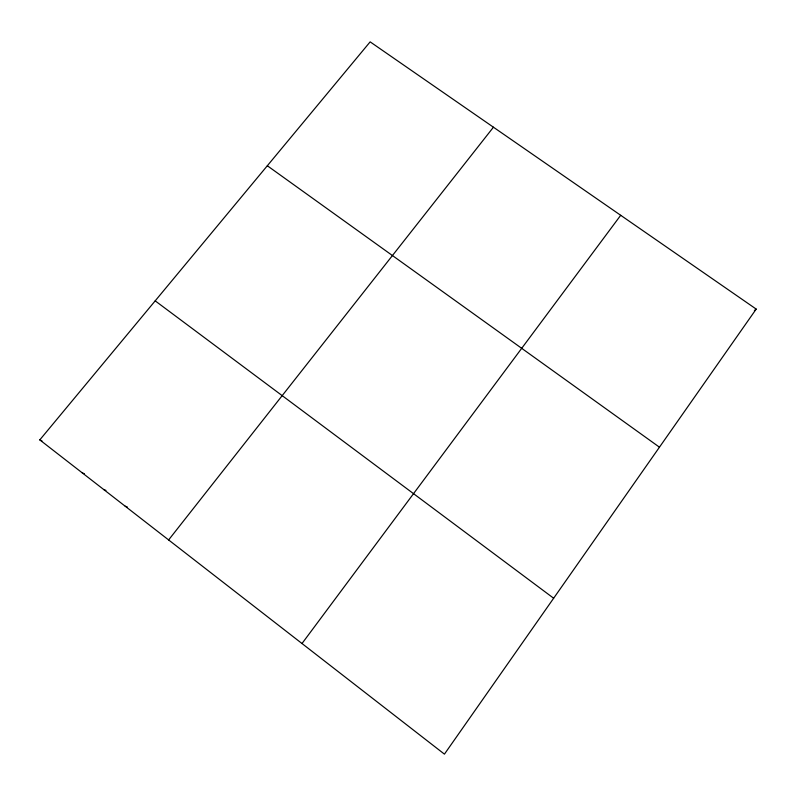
<?xml version="1.0" encoding="UTF-8"?>
<svg xmlns="http://www.w3.org/2000/svg" width="796" height="796" viewBox="0 0 796 796"><rect width="100%" height="100%" fill="white"/><g stroke="black" fill="none" stroke-linecap="round" stroke-linejoin="round"><path stroke-width="1.19" d="M756.2 309.087L444.437 754.14L39.8 439.889L370.15 41.86L756.2 309.087L754.369 310.549M302.002 643.526L620.701 215.298M168.623 539.937L493.44 127.201M125.191 506.206L127.32 506.992M103.659 489.48L105.958 490.406M82.247 472.854L84.406 473.779M39.8 439.889L41.969 440.904M267.327 165.747L659.456 447.193M155.19 300.858L553.648 598.234"/></g></svg>
